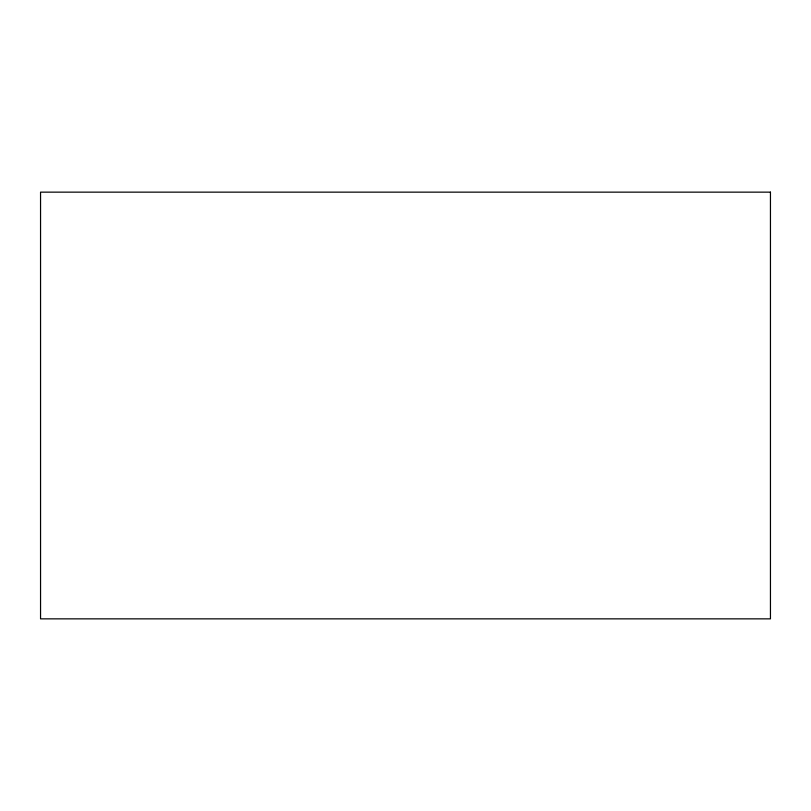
<?xml version="1.0" encoding="UTF-8"?>
<svg xmlns="http://www.w3.org/2000/svg" width="811" height="811" viewBox="0 0 811 811"><rect width="100%" height="100%" fill="white"/><g stroke="black" fill="none" stroke-linecap="round" stroke-linejoin="round"><path stroke-width="1.22" d="M770.45 192.146L40.55 192.146L40.55 618.854L770.45 618.854L770.45 192.146"/></g></svg>
